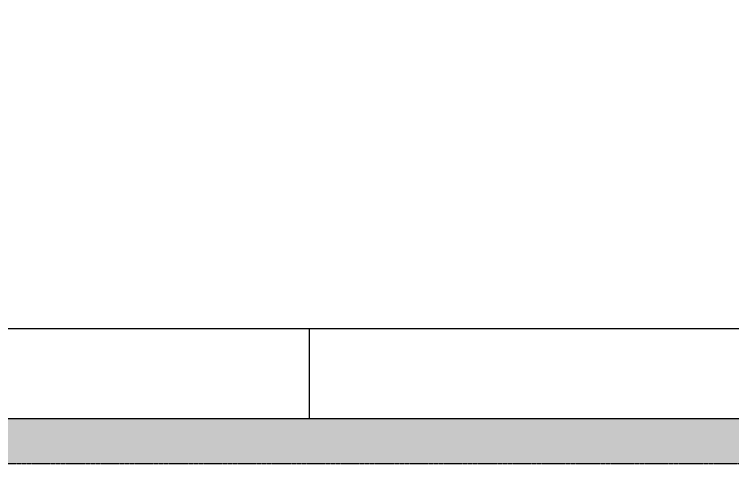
# Model space of a CAD drawing. Header units: metres. Extents: x -1783 to 21505, y -57 to 13660.
# Drawn here: x 14146 to 15209, y 5740 to 6404 of the extents above; entities that cross this region are included whole.
import ezdxf

# ---------------------------------------------------------------- set-up
doc = ezdxf.new("R2010")
doc.units = ezdxf.units.M
doc.header["$MEASUREMENT"] = 0
doc.linetypes.add('HIDDEN', pattern=[0.009525, 0.00635, -0.003175])
for name, color, linetype in [('cotas', 7, 'Continuous'), ('P01', 5, 'Continuous'), ('P015', 121, 'Continuous'), ('P02', 6, 'Continuous'), ('P03', 7, 'Continuous'), ('P06', 7, 'Continuous')]:
    doc.layers.add(name, color=color, linetype=linetype)

msp = doc.modelspace()

# ---------------------------------------------------------------- hatches: boundary and pattern name
at = {"layer": 'cotas'}
h = msp.add_hatch(color=7, dxfattribs=at)
h.dxf.hatch_style = 1
h.paths.add_polyline_path([(21504.961, 13659.963), (10304.961, 13659.963), (10304.961, 5739.963), (21504.961, 5739.963)])
h.paths.add_polyline_path([(10571.627, 13593.296), (21371.627, 13593.296), (21371.627, 5806.63), (10571.627, 5806.63)], flags=16)

# ---------------------------------------------------------------- linework, layer by layer
at = {"layer": 'P01', "color": 7, "linetype": 'HIDDEN', "ltscale": 3}
msp.add_lwpolyline([(10304.961, 5739.963), (21504.961, 5739.963), (21504.961, 13659.963), (10304.961, 13659.963)], close=True, dxfattribs=at)
at = {"layer": 'P015', "color": 7}
msp.add_lwpolyline([(10571.627, 5806.63), (21371.627, 5806.63), (21371.627, 13593.296), (10571.627, 13593.296)], close=True, dxfattribs=at)
at = {"layer": 'P02', "color": 7}
msp.add_line((14582.913, 5806.63), (14582.913, 5939.963), dxfattribs=at)
msp.add_line((14582.913, 5806.63), (14582.913, 5939.963), dxfattribs=at)
at = {"layer": 'P03'}
msp.add_lwpolyline([(10704.961, 5939.963), (21238.294, 5939.963), (21238.294, 13459.963), (10704.961, 13459.963)], close=True, dxfattribs=at)
at = {"layer": 'P06', "color": 7}
msp.add_lwpolyline([(10704.961, 5939.963), (21238.294, 5939.963), (21238.294, 13459.963), (10704.961, 13459.963)], close=True, dxfattribs=at)

doc.saveas('drawing.dxf')
